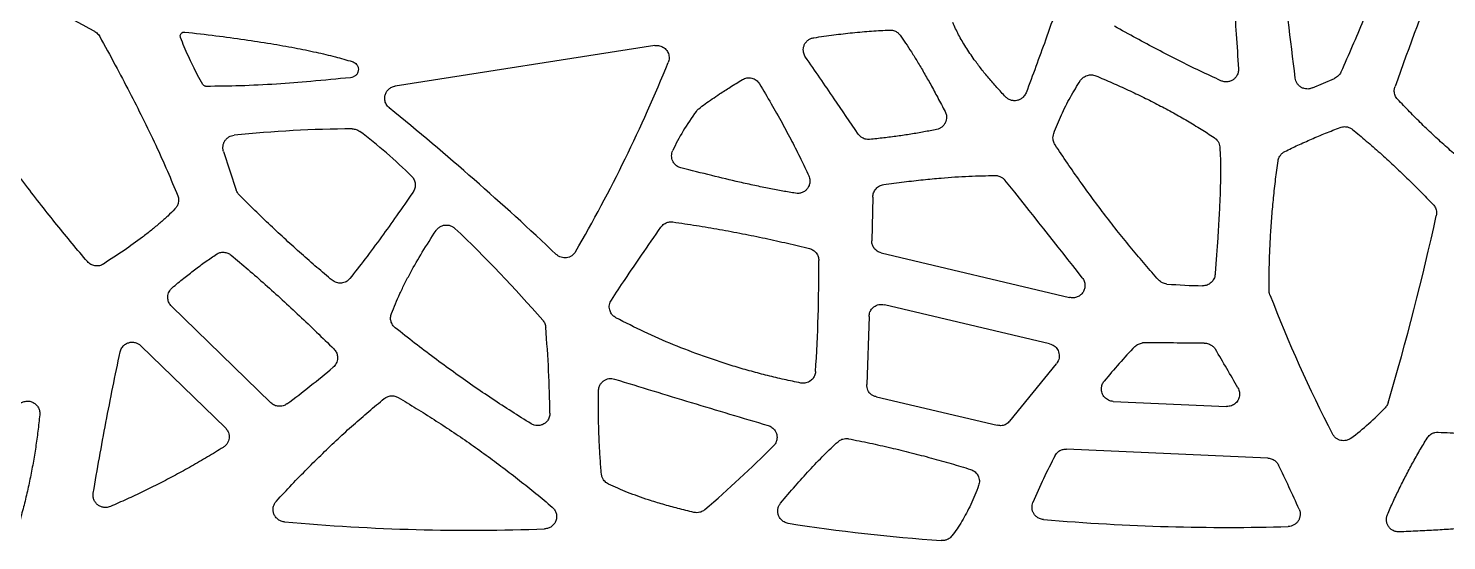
# Model space of a CAD drawing. Header units: millimetres. Extents: x -4 to 83, y 1 to 134.
# Drawn here: x 29.37 to 63.58, y 0.98 to 13.34 of the extents above; entities that cross this region are included whole.
import ezdxf

# ---------------------------------------------------------------- set-up
doc = ezdxf.new("R2010")
doc.units = ezdxf.units.MM

msp = doc.modelspace()

# ---------------------------------------------------------------- linework, layer by layer
at = {"color": 7, "linetype": 'Continuous', "lineweight": 25}
for p, q in [((44.483, 12.922), (38.222, 11.945)), ((60.348, 11.9), (60.88, 12.131)), ((34.081, 10.37), (34.385, 9.438)), ((49.742, 9.27), (49.717, 8.21)), ((49.943, 7.925), (54.489, 6.848)), ((32.825, 6.638), (35.221, 4.306)), ((54.008, 5.729), (50.021, 6.673)), ((49.653, 6.392), (49.6, 4.751)), ((34.123, 3.7), (32.086, 5.683)), ((53.045, 3.867), (54.17, 5.249)), ((49.83, 4.451), (52.745, 3.764)), ((55.544, 4.342), (58.276, 4.219)), ((59.273, 2.973), (54.418, 3.191))]:
    msp.add_line(p, q, dxfattribs=at)
for centre, radius, start, end in [((229.453, -48.024), 177.544, 158.25844, 160.26319), ((15.659, -14.165), 31.41, 60.8162, 65.4838), ((11.856, 25.824), 35.536, 329.8054, 338.0051), ((-6.613, -43.597), 70.88, 46.57876, 50.91102), ((37.303, -17.93), 28.843, 90.2389, 95.9088), ((30.248, 1.363), 11.862, 45.1251, 53.1388), ((-88.53, -104.3), 181.663, 37.91161, 38.85945), ((2.844, 22.019), 61.914, 343.37772, 347.68991), ((17.482, -14.824), 32.195, 41.0016, 46.4559), ((7.437, 7.63), 41.005, 356.4044, 0.1494), ((57.965, 21.478), 14.351, 265.4896, 268.9265), ((89.944, 18.682), 32.807, 201.023, 207.4602), ((64.127, -2.241), 11.289, 135.5658, 141.2359), ((55.943, -174.998), 180.75, 89.43156, 89.90331), ((25.073, -14.22), 38.436, 29.4267, 31.0391), ((20.978, 23.906), 24.479, 306.7026, 310.0319), ((57.35, 8.688), 6.544, 306.8814, 316.5561), ((19.918, 31.186), 39.14, 311.187, 314.4795), ((65.455, -3.016), 12.83, 151.8637, 157.4488), ((29.224, -12.029), 33.74, 24.09, 26.0818), ((54.724, 47.04), 46.177, 261.2534, 265.8641)]:
    msp.add_arc(centre, radius, start, end, dxfattribs=at)
for points, knots in [([(63.195, 17.984), (63.126, 17.769), (62.99, 17.338), (62.774, 16.695), (62.551, 16.055), (62.319, 15.419), (62.079, 14.785), (61.831, 14.155), (61.574, 13.528), (61.309, 12.903), (61.126, 12.49), (61.034, 12.283)], [0, 0, 0, 0, 0.1112, 0.222333, 0.333419, 0.444476, 0.555524, 0.666581, 0.777667, 0.8888, 1, 1, 1, 1]), ([(59.933, 12.137), (59.819, 13.067), (59.591, 14.928), (59.368, 16.789), (59.257, 17.719)], [0, 0, 0, 0, 0.499964, 1, 1, 1, 1]), ([(58.19, 16.771), (58.214, 16.559), (58.263, 16.122), (58.329, 15.445), (58.393, 14.73), (58.453, 13.976), (58.511, 13.183), (58.545, 12.641), (58.563, 12.364)], [0, 0, 0, 0, 0.144893, 0.298476, 0.460765, 0.631775, 0.811516, 1, 1, 1, 1]), ([(54.426, 14.546), (54.256, 14.048), (53.94, 13.123), (53.598, 12.208), (53.44, 11.785)], [0, 0, 0, 0, 0.538208, 1, 1, 1, 1]), ([(52.944, 11.685), (52.874, 11.761), (52.735, 11.908), (52.539, 12.134), (52.358, 12.357), (52.171, 12.605), (51.986, 12.879), (51.81, 13.176), (51.716, 13.378), (51.67, 13.476)], [0, 0, 0, 0, 0.140242, 0.275394, 0.405606, 0.531047, 0.697353, 0.853411, 1, 1, 1, 1]), ([(58.14, 12.074), (57.971, 12.152), (57.629, 12.311), (57.119, 12.562), (56.606, 12.825), (56.089, 13.101), (55.747, 13.293), (55.575, 13.39)], [0, 0, 0, 0, 0.194423, 0.391571, 0.591509, 0.794299, 1, 1, 1, 1]), ([(30.975, 13.259), (30.991, 13.249), (31.023, 13.229), (31.062, 13.189), (31.082, 13.158), (31.092, 13.142)], [0, 0, 0, 0, 0.335538, 0.664887, 1, 1, 1, 1]), ([(31.092, 13.142), (31.217, 12.913), (31.461, 12.467), (31.805, 11.813), (32.133, 11.17), (32.439, 10.536), (32.723, 9.911), (32.891, 9.5), (32.973, 9.302)], [0, 0, 0, 0, 0.183259, 0.35609, 0.518526, 0.689219, 0.849671, 1, 1, 1, 1]), ([(33.043, 13.114), (33.04, 13.126), (33.033, 13.147), (33.04, 13.182), (33.06, 13.216), (33.096, 13.248), (33.13, 13.248), (33.147, 13.249)], [0, 0, 0, 0, 0.170009, 0.331102, 0.505177, 0.753679, 1, 1, 1, 1]), ([(33.58, 11.987), (33.538, 12.062), (33.454, 12.21), (33.338, 12.436), (33.23, 12.662), (33.131, 12.887), (33.072, 13.039), (33.043, 13.114)], [0, 0, 0, 0, 0.206593, 0.409689, 0.609484, 0.806182, 1, 1, 1, 1]), ([(33.147, 13.249), (33.397, 13.22), (33.877, 13.164), (34.567, 13.071), (35.201, 12.974), (35.778, 12.873), (36.297, 12.767), (36.76, 12.66), (37.047, 12.576), (37.181, 12.537)], [0, 0, 0, 0, 0.183579, 0.353471, 0.509725, 0.652405, 0.781595, 0.897407, 1, 1, 1, 1]), ([(48.118, 12.646), (48.109, 12.661), (48.091, 12.689), (48.074, 12.737), (48.063, 12.795), (48.065, 12.863), (48.086, 12.937), (48.125, 13.003), (48.179, 13.056), (48.245, 13.096), (48.295, 13.107), (48.32, 13.112)], [0, 0, 0, 0, 0.084263, 0.16628, 0.248473, 0.375193, 0.502421, 0.624202, 0.752151, 0.874271, 1, 1, 1, 1]), ([(48.32, 13.112), (48.481, 13.135), (48.792, 13.18), (49.257, 13.234), (49.704, 13.275), (50.002, 13.289), (50.147, 13.296)], [0, 0, 0, 0, 0.26664, 0.512771, 0.763567, 1, 1, 1, 1]), ([(50.147, 13.296), (50.163, 13.296), (50.196, 13.296), (50.244, 13.285), (50.297, 13.265), (50.353, 13.23), (50.384, 13.192), (50.4, 13.173)], [0, 0, 0, 0, 0.166667, 0.331939, 0.500336, 0.749555, 1, 1, 1, 1]), ([(50.4, 13.173), (50.445, 13.11), (50.538, 12.978), (50.677, 12.763), (50.825, 12.524), (50.98, 12.261), (51.143, 11.973), (51.313, 11.66), (51.427, 11.442), (51.487, 11.33)], [0, 0, 0, 0, 0.107885, 0.227306, 0.358355, 0.501101, 0.655597, 0.821885, 1, 1, 1, 1]), ([(44.483, 12.922), (44.503, 12.924), (44.542, 12.928), (44.6, 12.92), (44.655, 12.9), (44.723, 12.86), (44.796, 12.787), (44.816, 12.71), (44.825, 12.671)], [0, 0, 0, 0, 0.126179, 0.248039, 0.370601, 0.498801, 0.749689, 1, 1, 1, 1]), ([(44.825, 12.671), (44.827, 12.653), (44.83, 12.618), (44.824, 12.565), (44.812, 12.532), (44.806, 12.515)], [0, 0, 0, 0, 0.334728, 0.664561, 1, 1, 1, 1]), ([(37.181, 12.537), (37.197, 12.531), (37.229, 12.519), (37.269, 12.489), (37.306, 12.446), (37.333, 12.388), (37.334, 12.318), (37.314, 12.252), (37.27, 12.199), (37.212, 12.161), (37.166, 12.152), (37.143, 12.148)], [0, 0, 0, 0, 0.090451, 0.178001, 0.267236, 0.389116, 0.514403, 0.632951, 0.752136, 0.87439, 1, 1, 1, 1]), ([(49.389, 10.789), (49.197, 11.073), (48.776, 11.694), (48.35, 12.311), (48.118, 12.646)], [0, 0, 0, 0, 0.456501, 1, 1, 1, 1]), ([(58.563, 12.364), (58.563, 12.347), (58.564, 12.313), (58.554, 12.262), (58.532, 12.206), (58.494, 12.148), (58.436, 12.095), (58.366, 12.06), (58.291, 12.044), (58.213, 12.046), (58.165, 12.065), (58.14, 12.074)], [0, 0, 0, 0, 0.084333, 0.166392, 0.248688, 0.375489, 0.502764, 0.624462, 0.752419, 0.874356, 1, 1, 1, 1]), ([(30.795, 7.712), (30.672, 7.856), (30.424, 8.149), (30.055, 8.602), (29.682, 9.071), (29.305, 9.558), (28.82, 10.204), (28.224, 11.022), (27.768, 11.681), (27.534, 12.018)], [0, 0, 0, 0, 0.105141, 0.213187, 0.324161, 0.438085, 0.554977, 0.772499, 1, 1, 1, 1]), ([(33.666, 11.937), (33.658, 11.937), (33.64, 11.939), (33.616, 11.949), (33.595, 11.965), (33.585, 11.979), (33.58, 11.987)], [0, 0, 0, 0, 0.247236, 0.500082, 0.749974, 1, 1, 1, 1]), ([(37.143, 12.148), (36.824, 12.117), (36.229, 12.058), (35.342, 11.99), (34.501, 11.946), (33.938, 11.94), (33.666, 11.937)], [0, 0, 0, 0, 0.275491, 0.515008, 0.766212, 1, 1, 1, 1]), ([(45.543, 11.4), (45.595, 11.439), (45.701, 11.519), (45.869, 11.638), (46.069, 11.773), (46.313, 11.928), (46.497, 12.041), (46.596, 12.101)], [0, 0, 0, 0, 0.152899, 0.315516, 0.487952, 0.724969, 1, 1, 1, 1]), ([(46.596, 12.101), (46.613, 12.111), (46.648, 12.129), (46.705, 12.144), (46.763, 12.146), (46.841, 12.134), (46.936, 12.095), (46.983, 12.032), (47.007, 12)], [0, 0, 0, 0, 0.126727, 0.249091, 0.372202, 0.50108, 0.750638, 1, 1, 1, 1]), ([(47.007, 12), (47.102, 11.84), (47.288, 11.528), (47.549, 11.065), (47.787, 10.62), (48.003, 10.195), (48.133, 9.916), (48.197, 9.78)], [0, 0, 0, 0, 0.221837, 0.432659, 0.632554, 0.821626, 1, 1, 1, 1]), ([(54.106, 10.799), (54.135, 10.875), (54.193, 11.027), (54.29, 11.249), (54.394, 11.466), (54.506, 11.677), (54.626, 11.884), (54.713, 12.017), (54.756, 12.084)], [0, 0, 0, 0, 0.16926, 0.337142, 0.503899, 0.669787, 0.835066, 1, 1, 1, 1]), ([(54.756, 12.084), (54.766, 12.097), (54.786, 12.125), (54.825, 12.159), (54.869, 12.185), (54.932, 12.211), (55.02, 12.225), (55.086, 12.204), (55.119, 12.194)], [0, 0, 0, 0, 0.125889, 0.248627, 0.372045, 0.499912, 0.749923, 1, 1, 1, 1]), ([(55.119, 12.194), (55.252, 12.138), (55.515, 12.027), (55.901, 11.852), (56.275, 11.674), (56.639, 11.49), (56.99, 11.301), (57.331, 11.107), (57.66, 10.91), (57.872, 10.772), (57.978, 10.704)], [0, 0, 0, 0, 0.133867, 0.265071, 0.393671, 0.519731, 0.64332, 0.764509, 0.883375, 1, 1, 1, 1]), ([(60.348, 11.9), (60.334, 11.894), (60.305, 11.883), (60.26, 11.875), (60.206, 11.874), (60.144, 11.884), (60.079, 11.911), (60.022, 11.953), (59.978, 12.007), (59.945, 12.069), (59.937, 12.114), (59.933, 12.137)], [0, 0, 0, 0, 0.083887, 0.165999, 0.248359, 0.374744, 0.50222, 0.624255, 0.75188, 0.874411, 1, 1, 1, 1]), ([(61.034, 12.283), (61.026, 12.267), (61.009, 12.234), (60.972, 12.192), (60.93, 12.156), (60.897, 12.139), (60.88, 12.131)], [0, 0, 0, 0, 0.24831, 0.501733, 0.750505, 1, 1, 1, 1]), ([(38.079, 11.418), (38.065, 11.431), (38.036, 11.457), (38.004, 11.506), (37.977, 11.568), (37.963, 11.644), (37.973, 11.73), (38.007, 11.809), (38.064, 11.875), (38.136, 11.925), (38.193, 11.939), (38.222, 11.945)], [0, 0, 0, 0, 0.084616, 0.168006, 0.253343, 0.377221, 0.501064, 0.621959, 0.74838, 0.873051, 1, 1, 1, 1]), ([(53.44, 11.785), (53.433, 11.769), (53.419, 11.739), (53.39, 11.698), (53.349, 11.657), (53.292, 11.62), (53.22, 11.595), (53.144, 11.589), (53.07, 11.604), (53, 11.634), (52.963, 11.668), (52.944, 11.685)], [0, 0, 0, 0, 0.084201, 0.166133, 0.248186, 0.374884, 0.502473, 0.623631, 0.750852, 0.873796, 1, 1, 1, 1]), ([(62.402, 11.628), (62.39, 11.642), (62.367, 11.669), (62.342, 11.718), (62.324, 11.779), (62.317, 11.853), (62.332, 11.906), (62.339, 11.932)], [0, 0, 0, 0, 0.166659, 0.331517, 0.500219, 0.750028, 1, 1, 1, 1]), ([(51.487, 11.33), (51.493, 11.316), (51.506, 11.288), (51.517, 11.243), (51.522, 11.19), (51.516, 11.128), (51.494, 11.062), (51.457, 11.003), (51.408, 10.955), (51.349, 10.917), (51.305, 10.905), (51.282, 10.899)], [0, 0, 0, 0, 0.084047, 0.166263, 0.248649, 0.374768, 0.502213, 0.623681, 0.750623, 0.873877, 1, 1, 1, 1]), ([(64.231, 9.925), (64.124, 10.013), (63.908, 10.189), (63.594, 10.462), (63.285, 10.742), (62.983, 11.03), (62.688, 11.325), (62.497, 11.527), (62.402, 11.628)], [0, 0, 0, 0, 0.166825, 0.33346, 0.5, 0.66654, 0.833175, 1, 1, 1, 1]), ([(61.018, 10.947), (61.035, 10.953), (61.068, 10.964), (61.12, 10.968), (61.181, 10.964), (61.249, 10.945), (61.292, 10.914), (61.314, 10.899)], [0, 0, 0, 0, 0.166664, 0.331715, 0.500342, 0.749888, 1, 1, 1, 1]), ([(34.081, 10.37), (34.076, 10.384), (34.068, 10.412), (34.064, 10.456), (34.067, 10.508), (34.081, 10.566), (34.111, 10.626), (34.153, 10.679), (34.207, 10.72), (34.267, 10.749), (34.311, 10.757), (34.334, 10.76)], [0, 0, 0, 0, 0.083199, 0.16476, 0.246498, 0.372656, 0.500149, 0.622685, 0.750483, 0.873713, 1, 1, 1, 1]), ([(37.183, 10.913), (37.199, 10.912), (37.231, 10.911), (37.278, 10.899), (37.323, 10.881), (37.35, 10.862), (37.363, 10.853)], [0, 0, 0, 0, 0.248968, 0.500006, 0.749553, 1, 1, 1, 1]), ([(49.666, 10.659), (49.648, 10.658), (49.612, 10.656), (49.559, 10.666), (49.501, 10.688), (49.439, 10.726), (49.405, 10.768), (49.389, 10.789)], [0, 0, 0, 0, 0.166769, 0.331744, 0.500382, 0.749895, 1, 1, 1, 1]), ([(51.282, 10.899), (51.18, 10.879), (50.974, 10.838), (50.659, 10.784), (50.336, 10.736), (50.004, 10.694), (49.779, 10.671), (49.666, 10.659)], [0, 0, 0, 0, 0.190562, 0.385748, 0.585657, 0.790379, 1, 1, 1, 1]), ([(54.138, 10.531), (54.13, 10.544), (54.114, 10.571), (54.098, 10.615), (54.088, 10.669), (54.087, 10.732), (54.1, 10.777), (54.106, 10.799)], [0, 0, 0, 0, 0.166322, 0.33173, 0.500329, 0.749669, 1, 1, 1, 1]), ([(57.978, 10.704), (57.99, 10.695), (58.014, 10.678), (58.045, 10.645), (58.075, 10.602), (58.101, 10.547), (58.108, 10.503), (58.111, 10.48)], [0, 0, 0, 0, 0.165823, 0.331327, 0.500303, 0.750242, 1, 1, 1, 1]), ([(59.682, 10.368), (59.787, 10.419), (59.999, 10.522), (60.327, 10.668), (60.667, 10.812), (60.9, 10.902), (61.018, 10.947)], [0, 0, 0, 0, 0.239469, 0.485856, 0.739318, 1, 1, 1, 1]), ([(61.314, 10.899), (61.425, 10.807), (61.649, 10.621), (61.979, 10.332), (62.305, 10.035), (62.627, 9.728), (62.947, 9.413), (63.155, 9.197), (63.259, 9.089)], [0, 0, 0, 0, 0.163616, 0.328356, 0.494295, 0.661503, 0.830048, 1, 1, 1, 1]), ([(45.114, 9.974), (45.095, 9.98), (45.058, 9.991), (45.009, 10.022), (44.958, 10.067), (44.905, 10.144), (44.885, 10.239), (44.892, 10.327), (44.908, 10.368), (44.916, 10.388)], [0, 0, 0, 0, 0.110775, 0.219781, 0.331238, 0.501563, 0.748297, 0.873078, 1, 1, 1, 1]), ([(56.637, 7.269), (56.527, 7.393), (56.308, 7.641), (55.986, 8.023), (55.668, 8.415), (55.354, 8.818), (55.043, 9.231), (54.737, 9.654), (54.434, 10.088), (54.237, 10.383), (54.138, 10.531)], [0, 0, 0, 0, 0.120176, 0.241643, 0.364446, 0.48863, 0.614237, 0.741308, 0.869883, 1, 1, 1, 1]), ([(58.111, 10.48), (58.115, 10.423), (58.124, 10.297), (58.129, 10.094), (58.131, 9.861), (58.127, 9.599), (58.118, 9.306), (58.104, 8.983), (58.085, 8.631), (58.061, 8.248), (58.032, 7.836), (58.01, 7.551), (57.999, 7.404)], [0, 0, 0, 0, 0.056311, 0.122237, 0.197835, 0.283144, 0.378191, 0.482993, 0.597565, 0.721918, 0.856061, 1, 1, 1, 1]), ([(59.519, 10.142), (59.522, 10.158), (59.528, 10.189), (59.547, 10.234), (59.576, 10.282), (59.619, 10.331), (59.661, 10.355), (59.682, 10.368)], [0, 0, 0, 0, 0.166406, 0.331738, 0.500396, 0.749954, 1, 1, 1, 1]), ([(47.878, 9.361), (47.775, 9.378), (47.564, 9.413), (47.237, 9.476), (46.889, 9.547), (46.427, 9.651), (45.832, 9.792), (45.362, 9.911), (45.114, 9.974)], [0, 0, 0, 0, 0.10978, 0.227336, 0.352705, 0.485917, 0.729002, 1, 1, 1, 1]), ([(59.301, 7.02), (59.301, 7.169), (59.302, 7.468), (59.316, 7.915), (59.338, 8.362), (59.369, 8.808), (59.409, 9.253), (59.458, 9.698), (59.499, 9.994), (59.519, 10.142)], [0, 0, 0, 0, 0.143008, 0.285865, 0.428632, 0.571368, 0.714135, 0.856992, 1, 1, 1, 1]), ([(38.617, 9.769), (38.629, 9.756), (38.652, 9.73), (38.678, 9.685), (38.696, 9.636), (38.707, 9.568), (38.703, 9.478), (38.669, 9.417), (38.651, 9.387)], [0, 0, 0, 0, 0.126245, 0.24915, 0.372666, 0.500692, 0.75032, 1, 1, 1, 1]), ([(48.197, 9.78), (48.203, 9.763), (48.217, 9.729), (48.225, 9.676), (48.224, 9.614), (48.206, 9.543), (48.166, 9.472), (48.109, 9.414), (48.038, 9.375), (47.958, 9.354), (47.905, 9.358), (47.878, 9.361)], [0, 0, 0, 0, 0.084379, 0.166309, 0.24851, 0.374717, 0.501046, 0.622792, 0.751029, 0.87349, 1, 1, 1, 1]), ([(50.006, 9.572), (50.17, 9.594), (50.488, 9.636), (50.949, 9.687), (51.469, 9.736), (52.047, 9.777), (52.483, 9.785), (52.694, 9.789)], [0, 0, 0, 0, 0.184012, 0.35594, 0.515833, 0.765502, 1, 1, 1, 1]), ([(52.694, 9.789), (52.709, 9.789), (52.738, 9.787), (52.782, 9.777), (52.831, 9.758), (52.883, 9.727), (52.913, 9.694), (52.928, 9.678)], [0, 0, 0, 0, 0.166389, 0.331821, 0.50007, 0.749898, 1, 1, 1, 1]), ([(32.973, 9.302), (32.979, 9.284), (32.991, 9.248), (32.996, 9.189), (32.989, 9.123), (32.964, 9.048), (32.926, 9.003), (32.908, 8.981)], [0, 0, 0, 0, 0.166894, 0.331595, 0.500483, 0.749691, 1, 1, 1, 1]), ([(36.702, 7.261), (36.578, 7.365), (36.328, 7.574), (35.957, 7.899), (35.584, 8.236), (35.209, 8.586), (34.832, 8.947), (34.583, 9.195), (34.458, 9.32)], [0, 0, 0, 0, 0.158947, 0.320924, 0.485975, 0.654145, 0.825474, 1, 1, 1, 1]), ([(38.651, 9.387), (38.519, 9.196), (38.267, 8.835), (37.881, 8.295), (37.508, 7.789), (37.248, 7.459), (37.125, 7.304)], [0, 0, 0, 0, 0.269744, 0.51155, 0.770772, 1, 1, 1, 1]), ([(49.742, 9.27), (49.743, 9.288), (49.746, 9.323), (49.761, 9.374), (49.785, 9.423), (49.828, 9.483), (49.898, 9.547), (49.97, 9.564), (50.006, 9.572)], [0, 0, 0, 0, 0.120945, 0.241618, 0.365975, 0.497642, 0.749506, 1, 1, 1, 1]), ([(32.908, 8.981), (32.85, 8.924), (32.731, 8.807), (32.541, 8.638), (32.337, 8.467), (32.051, 8.244), (31.668, 7.968), (31.349, 7.762), (31.182, 7.654)], [0, 0, 0, 0, 0.111829, 0.228592, 0.35045, 0.477541, 0.726859, 1, 1, 1, 1]), ([(63.259, 9.089), (63.27, 9.076), (63.291, 9.052), (63.315, 9.009), (63.334, 8.956), (63.346, 8.891), (63.339, 8.843), (63.335, 8.819)], [0, 0, 0, 0, 0.166492, 0.331752, 0.500255, 0.749923, 1, 1, 1, 1]), ([(39.206, 8.461), (39.215, 8.472), (39.231, 8.496), (39.262, 8.525), (39.303, 8.555), (39.356, 8.58), (39.42, 8.595), (39.487, 8.595), (39.55, 8.581), (39.611, 8.554), (39.644, 8.526), (39.661, 8.512)], [0, 0, 0, 0, 0.083217, 0.165024, 0.247159, 0.373043, 0.500108, 0.622972, 0.751092, 0.874058, 1, 1, 1, 1]), ([(44.631, 8.543), (44.643, 8.558), (44.665, 8.587), (44.708, 8.622), (44.765, 8.652), (44.837, 8.674), (44.892, 8.671), (44.919, 8.669)], [0, 0, 0, 0, 0.166647, 0.33155, 0.500507, 0.750067, 1, 1, 1, 1]), ([(44.919, 8.669), (45.109, 8.641), (45.485, 8.585), (46.045, 8.49), (46.598, 8.387), (47.144, 8.276), (47.683, 8.156), (48.038, 8.069), (48.215, 8.026)], [0, 0, 0, 0, 0.170733, 0.339775, 0.507173, 0.672975, 0.837234, 1, 1, 1, 1]), ([(38.128, 6.457), (38.16, 6.537), (38.224, 6.699), (38.333, 6.943), (38.455, 7.193), (38.631, 7.527), (38.877, 7.954), (39.093, 8.287), (39.206, 8.461)], [0, 0, 0, 0, 0.112908, 0.230107, 0.351737, 0.477923, 0.72792, 1, 1, 1, 1]), ([(43.435, 6.786), (43.545, 6.952), (43.786, 7.314), (44.186, 7.9), (44.476, 8.319), (44.631, 8.543)], [0, 0, 0, 0, 0.28093, 0.614257, 1, 1, 1, 1]), ([(32.841, 7.082), (32.934, 7.158), (33.11, 7.304), (33.379, 7.515), (33.64, 7.71), (33.821, 7.832), (33.907, 7.89)], [0, 0, 0, 0, 0.268611, 0.512601, 0.766081, 1, 1, 1, 1]), ([(33.907, 7.89), (33.921, 7.898), (33.948, 7.914), (33.993, 7.93), (34.04, 7.938), (34.104, 7.939), (34.184, 7.924), (34.236, 7.887), (34.263, 7.869)], [0, 0, 0, 0, 0.126032, 0.2493, 0.373085, 0.500632, 0.750171, 1, 1, 1, 1]), ([(42.571, 7.952), (42.563, 7.939), (42.547, 7.914), (42.517, 7.881), (42.476, 7.849), (42.422, 7.82), (42.356, 7.803), (42.288, 7.801), (42.222, 7.815), (42.159, 7.842), (42.125, 7.87), (42.108, 7.885)], [0, 0, 0, 0, 0.08381, 0.165927, 0.248239, 0.374458, 0.502031, 0.624183, 0.751739, 0.874399, 1, 1, 1, 1]), ([(48.215, 8.026), (48.231, 8.021), (48.263, 8.011), (48.306, 7.988), (48.345, 7.957), (48.389, 7.909), (48.432, 7.836), (48.438, 7.77), (48.441, 7.737)], [0, 0, 0, 0, 0.126, 0.249113, 0.37288, 0.500789, 0.750321, 1, 1, 1, 1]), ([(49.943, 7.925), (49.926, 7.93), (49.894, 7.939), (49.85, 7.962), (49.81, 7.993), (49.766, 8.04), (49.724, 8.112), (49.719, 8.177), (49.717, 8.21)], [0, 0, 0, 0, 0.12857, 0.254187, 0.380508, 0.511128, 0.750264, 1, 1, 1, 1]), ([(31.182, 7.654), (31.166, 7.645), (31.135, 7.627), (31.084, 7.612), (31.031, 7.606), (30.96, 7.611), (30.872, 7.637), (30.821, 7.687), (30.795, 7.712)], [0, 0, 0, 0, 0.12631, 0.249132, 0.37262, 0.500864, 0.750416, 1, 1, 1, 1]), ([(34.263, 7.869), (34.4, 7.753), (34.676, 7.52), (35.087, 7.16), (35.5, 6.788), (35.913, 6.405), (36.328, 6.01), (36.602, 5.74), (36.741, 5.605)], [0, 0, 0, 0, 0.160287, 0.323082, 0.488417, 0.656328, 0.826845, 1, 1, 1, 1]), ([(37.125, 7.304), (37.112, 7.289), (37.086, 7.259), (37.037, 7.226), (36.982, 7.204), (36.904, 7.189), (36.801, 7.195), (36.735, 7.239), (36.702, 7.261)], [0, 0, 0, 0, 0.126826, 0.24917, 0.372221, 0.50108, 0.750586, 1, 1, 1, 1]), ([(54.794, 7.322), (54.804, 7.309), (54.822, 7.283), (54.842, 7.24), (54.855, 7.195), (54.863, 7.134), (54.856, 7.056), (54.818, 6.972), (54.757, 6.903), (54.676, 6.857), (54.584, 6.833), (54.521, 6.843), (54.489, 6.848)], [0, 0, 0, 0, 0.064683, 0.127649, 0.190419, 0.254528, 0.377642, 0.500749, 0.620741, 0.746558, 0.87152, 1, 1, 1, 1]), ([(56.836, 7.171), (56.817, 7.173), (56.78, 7.178), (56.726, 7.199), (56.677, 7.229), (56.65, 7.256), (56.637, 7.269)], [0, 0, 0, 0, 0.248957, 0.500001, 0.749649, 1, 1, 1, 1]), ([(57.999, 7.404), (57.996, 7.385), (57.992, 7.348), (57.971, 7.295), (57.942, 7.247), (57.89, 7.192), (57.809, 7.138), (57.734, 7.132), (57.696, 7.129)], [0, 0, 0, 0, 0.126586, 0.249212, 0.372558, 0.501222, 0.750474, 1, 1, 1, 1]), ([(32.825, 6.638), (32.813, 6.651), (32.79, 6.675), (32.764, 6.717), (32.746, 6.763), (32.736, 6.812), (32.733, 6.887), (32.754, 6.991), (32.812, 7.051), (32.841, 7.082)], [0, 0, 0, 0, 0.102261, 0.20059, 0.297917, 0.397257, 0.501453, 0.75082, 1, 1, 1, 1]), ([(59.321, 6.913), (59.315, 6.931), (59.303, 6.965), (59.302, 7.002), (59.301, 7.02)], [0, 0, 0, 0, 0.50008, 1, 1, 1, 1]), ([(43.545, 6.357), (43.53, 6.366), (43.501, 6.383), (43.465, 6.416), (43.434, 6.455), (43.411, 6.499), (43.387, 6.57), (43.377, 6.674), (43.416, 6.749), (43.435, 6.786)], [0, 0, 0, 0, 0.102223, 0.200551, 0.297887, 0.397222, 0.501374, 0.750841, 1, 1, 1, 1]), ([(49.653, 6.392), (49.654, 6.41), (49.657, 6.446), (49.672, 6.497), (49.696, 6.543), (49.729, 6.585), (49.788, 6.638), (49.887, 6.69), (49.976, 6.679), (50.021, 6.673)], [0, 0, 0, 0, 0.103695, 0.202393, 0.299358, 0.398025, 0.50166, 0.750064, 1, 1, 1, 1]), ([(38.221, 6.117), (38.209, 6.127), (38.185, 6.148), (38.157, 6.185), (38.134, 6.226), (38.113, 6.286), (38.102, 6.366), (38.119, 6.426), (38.128, 6.457)], [0, 0, 0, 0, 0.125878, 0.249167, 0.373079, 0.50078, 0.749925, 1, 1, 1, 1]), ([(41.779, 6.298), (41.788, 6.286), (41.808, 6.261), (41.829, 6.219), (41.845, 6.174), (41.849, 6.142), (41.851, 6.127)], [0, 0, 0, 0, 0.249023, 0.500035, 0.749577, 1, 1, 1, 1]), ([(48.004, 4.784), (47.87, 4.812), (47.602, 4.867), (47.205, 4.962), (46.812, 5.065), (46.423, 5.177), (46.039, 5.298), (45.54, 5.469), (44.933, 5.701), (44.227, 6.008), (43.771, 6.241), (43.545, 6.357)], [0, 0, 0, 0, 0.086531, 0.172582, 0.258199, 0.343433, 0.428331, 0.512944, 0.676757, 0.838981, 1, 1, 1, 1]), ([(41.499, 3.802), (41.342, 3.899), (41.027, 4.095), (40.56, 4.401), (40.091, 4.719), (39.623, 5.05), (39.155, 5.393), (38.686, 5.749), (38.376, 5.993), (38.221, 6.117)], [0, 0, 0, 0, 0.137568, 0.276821, 0.417808, 0.560575, 0.705168, 0.851629, 1, 1, 1, 1]), ([(30.937, 2.13), (30.986, 2.414), (31.083, 2.983), (31.241, 3.834), (31.407, 4.684), (31.526, 5.249), (31.585, 5.532)], [0, 0, 0, 0, 0.250015, 0.5, 0.749985, 1, 1, 1, 1]), ([(31.585, 5.532), (31.59, 5.549), (31.599, 5.583), (31.623, 5.631), (31.66, 5.68), (31.716, 5.726), (31.789, 5.76), (31.869, 5.773), (31.949, 5.763), (32.025, 5.735), (32.065, 5.701), (32.086, 5.683)], [0, 0, 0, 0, 0.084341, 0.166075, 0.247856, 0.374596, 0.501996, 0.623821, 0.752013, 0.873939, 1, 1, 1, 1]), ([(36.741, 5.605), (36.752, 5.592), (36.775, 5.568), (36.8, 5.525), (36.818, 5.48), (36.828, 5.431), (36.83, 5.356), (36.81, 5.254), (36.752, 5.193), (36.723, 5.163)], [0, 0, 0, 0, 0.102277, 0.200654, 0.298022, 0.397357, 0.501468, 0.750816, 1, 1, 1, 1]), ([(54.008, 5.729), (54.028, 5.723), (54.068, 5.711), (54.12, 5.681), (54.165, 5.641), (54.199, 5.592), (54.236, 5.509), (54.254, 5.38), (54.198, 5.293), (54.17, 5.249)], [0, 0, 0, 0, 0.105261, 0.20371, 0.299649, 0.397712, 0.502248, 0.750277, 1, 1, 1, 1]), ([(56.066, 5.662), (56.078, 5.674), (56.103, 5.698), (56.148, 5.724), (56.196, 5.742), (56.231, 5.747), (56.248, 5.75)], [0, 0, 0, 0, 0.251334, 0.496616, 0.743629, 1, 1, 1, 1]), ([(57.736, 5.745), (57.753, 5.745), (57.788, 5.744), (57.84, 5.731), (57.897, 5.706), (57.958, 5.665), (57.989, 5.621), (58.005, 5.599)], [0, 0, 0, 0, 0.162404, 0.325397, 0.493578, 0.746203, 1, 1, 1, 1]), ([(43.126, 4.598), (43.127, 4.614), (43.129, 4.645), (43.14, 4.69), (43.161, 4.739), (43.196, 4.791), (43.248, 4.839), (43.309, 4.873), (43.376, 4.892), (43.446, 4.896), (43.491, 4.885), (43.514, 4.879)], [0, 0, 0, 0, 0.084098, 0.166197, 0.248307, 0.374529, 0.502098, 0.624175, 0.751856, 0.87445, 1, 1, 1, 1]), ([(43.514, 4.879), (44.129, 4.689), (45.361, 4.309), (46.597, 3.943), (47.216, 3.759)], [0, 0, 0, 0, 0.499583, 1, 1, 1, 1]), ([(48.361, 5.058), (48.359, 5.041), (48.355, 5.007), (48.339, 4.959), (48.316, 4.915), (48.284, 4.875), (48.227, 4.823), (48.132, 4.772), (48.046, 4.78), (48.004, 4.784)], [0, 0, 0, 0, 0.102215, 0.200384, 0.297573, 0.396941, 0.501445, 0.751174, 1, 1, 1, 1]), ([(55.258, 4.656), (55.26, 4.672), (55.263, 4.703), (55.276, 4.747), (55.296, 4.79), (55.315, 4.815), (55.324, 4.827)], [0, 0, 0, 0, 0.252555, 0.499307, 0.746412, 1, 1, 1, 1]), ([(37.955, 4.407), (37.967, 4.417), (37.991, 4.435), (38.032, 4.454), (38.075, 4.468), (38.135, 4.476), (38.213, 4.473), (38.267, 4.446), (38.295, 4.433)], [0, 0, 0, 0, 0.125746, 0.249123, 0.373097, 0.500593, 0.750161, 1, 1, 1, 1]), ([(43.196, 2.589), (43.185, 2.712), (43.164, 2.965), (43.142, 3.352), (43.128, 3.754), (43.122, 4.171), (43.125, 4.454), (43.126, 4.598)], [0, 0, 0, 0, 0.185371, 0.377957, 0.577863, 0.785183, 1, 1, 1, 1]), ([(49.83, 4.451), (49.805, 4.458), (49.759, 4.471), (49.698, 4.506), (49.651, 4.552), (49.618, 4.609), (49.6, 4.677), (49.6, 4.726), (49.6, 4.751)], [0, 0, 0, 0, 0.1834, 0.347099, 0.5, 0.652901, 0.8166, 1, 1, 1, 1]), ([(55.544, 4.342), (55.524, 4.344), (55.485, 4.347), (55.429, 4.367), (55.378, 4.398), (55.32, 4.451), (55.263, 4.537), (55.26, 4.616), (55.258, 4.656)], [0, 0, 0, 0, 0.126854, 0.249271, 0.372313, 0.500971, 0.750749, 1, 1, 1, 1]), ([(58.589, 4.506), (58.587, 4.486), (58.584, 4.447), (58.564, 4.39), (58.533, 4.339), (58.479, 4.282), (58.394, 4.225), (58.315, 4.221), (58.276, 4.219)], [0, 0, 0, 0, 0.127994, 0.251313, 0.375385, 0.50554, 0.752702, 1, 1, 1, 1]), ([(58.55, 4.664), (58.558, 4.648), (58.574, 4.615), (58.587, 4.561), (58.588, 4.525), (58.589, 4.506)], [0, 0, 0, 0, 0.335255, 0.664811, 1, 1, 1, 1]), ([(29.153, 4.273), (29.165, 4.282), (29.188, 4.301), (29.228, 4.322), (29.271, 4.337), (29.33, 4.349), (29.406, 4.347), (29.491, 4.316), (29.564, 4.263), (29.616, 4.19), (29.647, 4.105), (29.646, 4.047), (29.645, 4.017)], [0, 0, 0, 0, 0.063837, 0.126407, 0.189108, 0.25333, 0.378058, 0.504957, 0.627874, 0.754255, 0.876052, 1, 1, 1, 1]), ([(35.608, 4.281), (35.593, 4.271), (35.564, 4.251), (35.515, 4.232), (35.463, 4.222), (35.392, 4.221), (35.303, 4.239), (35.248, 4.284), (35.221, 4.306)], [0, 0, 0, 0, 0.126201, 0.249031, 0.372556, 0.500777, 0.750455, 1, 1, 1, 1]), ([(35.354, 1.935), (35.478, 2.068), (35.723, 2.332), (36.095, 2.715), (36.467, 3.084), (36.838, 3.438), (37.21, 3.776), (37.58, 4.099), (37.831, 4.305), (37.955, 4.407)], [0, 0, 0, 0, 0.151902, 0.30069, 0.44642, 0.589151, 0.728946, 0.865872, 1, 1, 1, 1]), ([(38.295, 4.433), (38.44, 4.346), (38.731, 4.173), (39.16, 3.903), (39.583, 3.625), (40.002, 3.34), (40.414, 3.046), (40.821, 2.745), (41.222, 2.435), (41.618, 2.119), (41.877, 1.901), (42.007, 1.792)], [0, 0, 0, 0, 0.111301, 0.22246, 0.333517, 0.444512, 0.555488, 0.666483, 0.77754, 0.888699, 1, 1, 1, 1]), ([(62.171, 4.308), (62.166, 4.293), (62.156, 4.264), (62.132, 4.223), (62.112, 4.2), (62.102, 4.188)], [0, 0, 0, 0, 0.334436, 0.665007, 1, 1, 1, 1]), ([(29.645, 4.017), (29.631, 3.886), (29.604, 3.625), (29.549, 3.236), (29.486, 2.848), (29.411, 2.463), (29.326, 2.079), (29.232, 1.698), (29.161, 1.445), (29.125, 1.319)], [0, 0, 0, 0, 0.143111, 0.285968, 0.428673, 0.571327, 0.714032, 0.856889, 1, 1, 1, 1]), ([(41.954, 4.06), (41.953, 4.043), (41.952, 4.007), (41.938, 3.956), (41.913, 3.899), (41.869, 3.842), (41.805, 3.793), (41.73, 3.762), (41.65, 3.754), (41.57, 3.765), (41.522, 3.789), (41.499, 3.802)], [0, 0, 0, 0, 0.084233, 0.166055, 0.248129, 0.374583, 0.501218, 0.623037, 0.751335, 0.87369, 1, 1, 1, 1]), ([(53.045, 3.867), (53.032, 3.852), (53.006, 3.823), (52.961, 3.79), (52.911, 3.767), (52.858, 3.755), (52.802, 3.753), (52.764, 3.761), (52.745, 3.764)], [0, 0, 0, 0, 0.17728, 0.341974, 0.5, 0.658026, 0.82272, 1, 1, 1, 1]), ([(34.123, 3.7), (34.134, 3.689), (34.154, 3.667), (34.179, 3.629), (34.2, 3.581), (34.214, 3.521), (34.215, 3.453), (34.2, 3.386), (34.17, 3.325), (34.128, 3.271), (34.091, 3.245), (34.073, 3.232)], [0, 0, 0, 0, 0.083883, 0.166036, 0.248377, 0.374644, 0.502238, 0.624387, 0.751766, 0.874203, 1, 1, 1, 1]), ([(47.216, 3.759), (47.233, 3.754), (47.265, 3.742), (47.309, 3.715), (47.355, 3.676), (47.397, 3.619), (47.426, 3.546), (47.435, 3.468), (47.423, 3.391), (47.393, 3.318), (47.359, 3.279), (47.341, 3.26)], [0, 0, 0, 0, 0.084333, 0.166253, 0.248295, 0.375137, 0.502553, 0.624248, 0.752089, 0.874124, 1, 1, 1, 1]), ([(48.904, 3.369), (48.916, 3.378), (48.938, 3.397), (48.976, 3.418), (49.025, 3.437), (49.075, 3.445), (49.122, 3.445), (49.146, 3.442), (49.158, 3.44)], [0, 0, 0, 0, 0.160224, 0.318966, 0.479642, 0.731934, 0.870073, 1, 1, 1, 1]), ([(49.158, 3.44), (49.329, 3.405), (49.668, 3.337), (50.171, 3.224), (50.666, 3.104), (51.152, 2.977), (51.631, 2.843), (51.946, 2.747), (52.102, 2.699)], [0, 0, 0, 0, 0.171908, 0.341651, 0.50928, 0.674844, 0.838399, 1, 1, 1, 1]), ([(61.278, 3.453), (61.266, 3.445), (61.243, 3.429), (61.203, 3.411), (61.155, 3.397), (61.097, 3.391), (61.032, 3.398), (60.97, 3.419), (60.915, 3.453), (60.867, 3.498), (60.844, 3.535), (60.833, 3.554)], [0, 0, 0, 0, 0.083354, 0.165383, 0.247816, 0.373446, 0.50021, 0.623212, 0.751391, 0.87416, 1, 1, 1, 1]), ([(62.156, 1.609), (62.202, 1.714), (62.293, 1.923), (62.441, 2.233), (62.596, 2.542), (62.76, 2.849), (62.932, 3.154), (63.053, 3.355), (63.114, 3.455)], [0, 0, 0, 0, 0.164173, 0.329209, 0.495211, 0.662278, 0.830509, 1, 1, 1, 1]), ([(63.114, 3.455), (63.124, 3.47), (63.144, 3.499), (63.183, 3.535), (63.235, 3.569), (63.302, 3.595), (63.355, 3.597), (63.382, 3.598)], [0, 0, 0, 0, 0.166695, 0.331697, 0.500342, 0.749918, 1, 1, 1, 1]), ([(63.382, 3.598), (63.575, 3.588), (63.956, 3.57), (64.517, 3.53), (65.058, 3.481), (65.58, 3.423), (65.921, 3.374), (66.088, 3.351)], [0, 0, 0, 0, 0.213763, 0.420563, 0.620476, 0.813589, 1, 1, 1, 1]), ([(34.073, 3.232), (33.946, 3.154), (33.693, 2.999), (33.309, 2.776), (32.922, 2.563), (32.533, 2.359), (32.141, 2.165), (31.747, 1.979), (31.482, 1.864), (31.349, 1.806)], [0, 0, 0, 0, 0.14514, 0.289409, 0.432872, 0.575594, 0.717644, 0.859089, 1, 1, 1, 1]), ([(47.518, 1.887), (47.636, 2.026), (47.862, 2.293), (48.211, 2.682), (48.551, 3.041), (48.791, 3.264), (48.904, 3.369)], [0, 0, 0, 0, 0.269386, 0.516637, 0.77194, 1, 1, 1, 1]), ([(54.141, 3.034), (54.151, 3.05), (54.17, 3.082), (54.21, 3.122), (54.264, 3.159), (54.334, 3.189), (54.39, 3.19), (54.418, 3.191)], [0, 0, 0, 0, 0.166761, 0.331538, 0.500311, 0.749998, 1, 1, 1, 1]), ([(59.273, 2.973), (59.291, 2.971), (59.326, 2.968), (59.377, 2.951), (59.432, 2.921), (59.488, 2.875), (59.515, 2.829), (59.528, 2.805)], [0, 0, 0, 0, 0.166646, 0.331643, 0.5004, 0.749941, 1, 1, 1, 1]), ([(43.365, 2.347), (43.35, 2.355), (43.32, 2.371), (43.281, 2.405), (43.242, 2.451), (43.209, 2.512), (43.2, 2.563), (43.196, 2.589)], [0, 0, 0, 0, 0.166593, 0.331701, 0.500324, 0.749923, 1, 1, 1, 1]), ([(52.102, 2.699), (52.121, 2.692), (52.159, 2.678), (52.209, 2.644), (52.25, 2.599), (52.292, 2.531), (52.324, 2.43), (52.304, 2.351), (52.294, 2.311)], [0, 0, 0, 0, 0.126964, 0.249245, 0.372279, 0.501409, 0.750745, 1, 1, 1, 1]), ([(31.349, 1.806), (31.333, 1.799), (31.299, 1.787), (31.247, 1.78), (31.184, 1.782), (31.114, 1.801), (31.044, 1.841), (30.987, 1.9), (30.95, 1.97), (30.929, 2.049), (30.934, 2.103), (30.937, 2.13)], [0, 0, 0, 0, 0.084255, 0.16607, 0.248132, 0.37465, 0.501368, 0.623365, 0.7517, 0.873828, 1, 1, 1, 1]), ([(45.428, 1.664), (45.299, 1.695), (45.048, 1.755), (44.682, 1.856), (44.275, 1.981), (43.834, 2.136), (43.518, 2.278), (43.365, 2.347)], [0, 0, 0, 0, 0.182286, 0.356206, 0.521909, 0.769276, 1, 1, 1, 1]), ([(52.294, 2.311), (52.264, 2.232), (52.206, 2.078), (52.107, 1.855), (52.003, 1.645), (51.893, 1.45), (51.778, 1.267), (51.693, 1.153), (51.651, 1.098)], [0, 0, 0, 0, 0.183752, 0.360137, 0.529519, 0.692306, 0.848961, 1, 1, 1, 1]), ([(35.548, 1.435), (35.529, 1.438), (35.493, 1.443), (35.44, 1.463), (35.385, 1.497), (35.331, 1.55), (35.29, 1.624), (35.271, 1.706), (35.277, 1.789), (35.302, 1.87), (35.337, 1.913), (35.354, 1.935)], [0, 0, 0, 0, 0.085197, 0.167664, 0.250397, 0.377226, 0.50403, 0.62497, 0.752733, 0.874305, 1, 1, 1, 1]), ([(42.007, 1.792), (42.018, 1.782), (42.04, 1.761), (42.067, 1.725), (42.089, 1.685), (42.11, 1.628), (42.12, 1.552), (42.102, 1.463), (42.06, 1.382), (41.994, 1.32), (41.914, 1.276), (41.855, 1.269), (41.825, 1.266)], [0, 0, 0, 0, 0.063591, 0.125936, 0.188442, 0.252506, 0.376947, 0.503501, 0.626382, 0.752639, 0.875219, 1, 1, 1, 1]), ([(45.692, 1.731), (45.68, 1.721), (45.655, 1.701), (45.613, 1.68), (45.561, 1.662), (45.498, 1.653), (45.451, 1.661), (45.428, 1.664)], [0, 0, 0, 0, 0.166392, 0.331774, 0.500345, 0.749971, 1, 1, 1, 1]), ([(47.702, 1.399), (47.685, 1.403), (47.65, 1.41), (47.602, 1.431), (47.551, 1.466), (47.501, 1.518), (47.463, 1.588), (47.445, 1.667), (47.449, 1.745), (47.472, 1.823), (47.503, 1.865), (47.518, 1.887)], [0, 0, 0, 0, 0.084681, 0.166899, 0.249327, 0.376302, 0.503642, 0.624935, 0.752697, 0.874473, 1, 1, 1, 1]), ([(53.857, 1.491), (53.841, 1.493), (53.81, 1.497), (53.766, 1.512), (53.718, 1.537), (53.668, 1.577), (53.624, 1.632), (53.594, 1.697), (53.582, 1.766), (53.583, 1.837), (53.599, 1.882), (53.606, 1.904)], [0, 0, 0, 0, 0.084054, 0.166194, 0.248494, 0.37472, 0.502175, 0.623655, 0.750723, 0.873871, 1, 1, 1, 1]), ([(60.026, 1.743), (60.032, 1.728), (60.044, 1.698), (60.052, 1.649), (60.053, 1.592), (60.04, 1.527), (60.009, 1.46), (59.962, 1.402), (59.903, 1.359), (59.835, 1.329), (59.786, 1.325), (59.762, 1.323)], [0, 0, 0, 0, 0.084332, 0.166613, 0.249115, 0.375557, 0.502857, 0.624629, 0.752244, 0.874417, 1, 1, 1, 1]), ([(62.443, 1.193), (62.426, 1.193), (62.393, 1.193), (62.344, 1.204), (62.289, 1.226), (62.232, 1.263), (62.181, 1.32), (62.146, 1.388), (62.13, 1.461), (62.131, 1.538), (62.148, 1.585), (62.156, 1.609)], [0, 0, 0, 0, 0.084134, 0.166092, 0.248263, 0.374887, 0.502199, 0.623837, 0.751547, 0.874016, 1, 1, 1, 1]), ([(66.692, 1.675), (66.624, 1.656), (66.483, 1.617), (66.259, 1.567), (66.014, 1.518), (65.749, 1.473), (65.464, 1.43), (65.157, 1.39), (64.83, 1.353), (64.483, 1.319), (64.115, 1.288), (63.726, 1.26), (63.317, 1.234), (62.887, 1.212), (62.593, 1.199), (62.443, 1.193)], [0, 0, 0, 0, 0.049079, 0.102666, 0.160818, 0.22358, 0.290985, 0.363064, 0.439839, 0.521329, 0.607551, 0.698519, 0.794243, 0.894734, 1, 1, 1, 1]), ([(51.651, 1.098), (51.641, 1.085), (51.62, 1.06), (51.581, 1.03), (51.531, 1.003), (51.468, 0.982), (51.419, 0.983), (51.394, 0.983)], [0, 0, 0, 0, 0.166515, 0.331764, 0.500279, 0.749873, 1, 1, 1, 1])]:
    msp.add_open_spline(points, degree=3, knots=knots, dxfattribs=at)
for points in [[(45.485, 11.34), (45.251, 11.021), (45.06, 10.702), (44.916, 10.388)], [(45.485, 11.34), (45.501, 11.363), (45.521, 11.383), (45.543, 11.4)], [(34.458, 9.32), (34.425, 9.354), (34.4, 9.394), (34.385, 9.438)], [(41.954, 4.06), (41.946, 4.725), (41.91, 5.414), (41.851, 6.127)], [(35.548, 1.435), (37.693, 1.245), (39.787, 1.187), (41.825, 1.266)], [(53.857, 1.491), (55.904, 1.318), (57.876, 1.266), (59.762, 1.323)]]:
    msp.add_open_spline(points, degree=3, dxfattribs=at)

doc.saveas('drawing.dxf')
